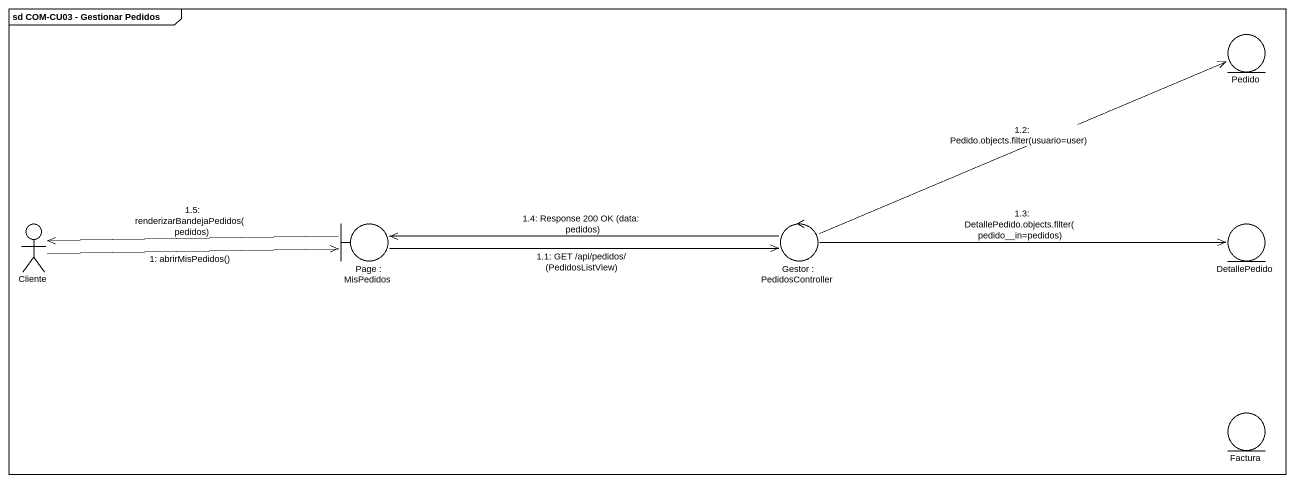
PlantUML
@startuml
mainframe sd COM-CU03 - Gestionar Pedidos
entity Pedido
actor Cliente
boundary "Page : MisPedidos" as Page_MisPedidos
control "Gestor : PedidosController" as Gestor_PedidosController
entity DetallePedido
entity Factura
Cliente -right-> Page_MisPedidos : 1: abrirMisPedidos()
Page_MisPedidos -right-> Gestor_PedidosController : 1.1: GET /api/pedidos/ (PedidosListView)
Gestor_PedidosController -right-> Pedido : 1.2: Pedido.objects.filter(usuario=user)
Gestor_PedidosController -right-> DetallePedido : 1.3: DetallePedido.objects.filter(pedido__in=pedidos)
Gestor_PedidosController -left-> Page_MisPedidos : 1.4: Response 200 OK (data: pedidos)
Page_MisPedidos -left-> Cliente : 1.5: renderizarBandejaPedidos(pedidos)
@enduml
